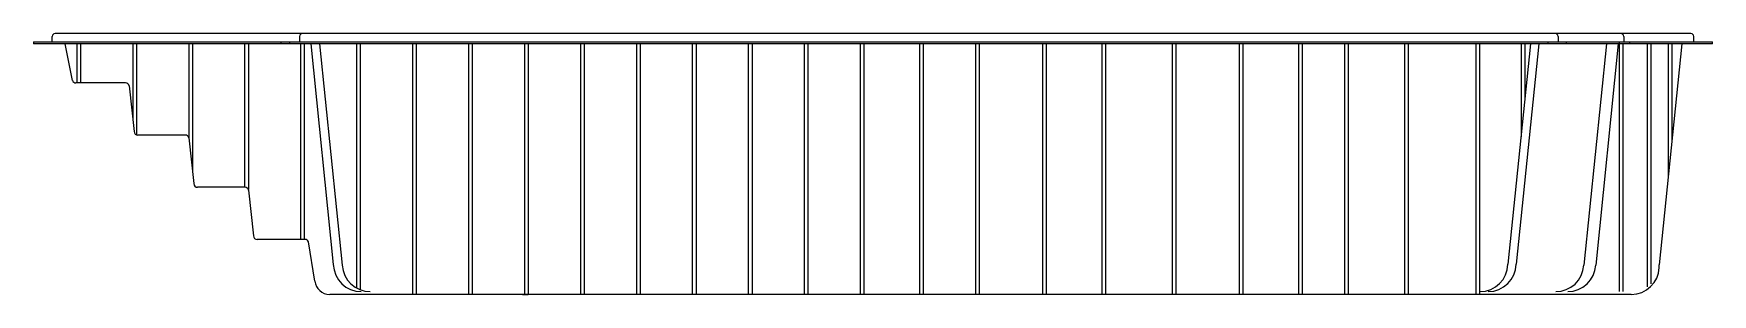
# Model space of a CAD drawing. Extents: x -1318.44 to -1309.44, y 281.34 to 282.74.
import ezdxf

# ---------------------------------------------------------------- set-up
doc = ezdxf.new("R2010")
doc.units = 0
doc.header["$LTSCALE"] = 10
doc.header["$MEASUREMENT"] = 0
doc.layers.add('Piscinas_Fibratec', color=4, linetype='CONTINUOUS')

msp = doc.modelspace()

# ---------------------------------------------------------------- linework, layer by layer
at = {"layer": 'Piscinas_Fibratec', "color": 2}
for p, q in [((-1318.437, 282.6975), (-1318.437, 282.6875)), ((-1318.437, 282.6975), (-1309.437, 282.6975)), ((-1318.337, 282.6975), (-1318.337, 282.7275)), ((-1309.552, 282.7425), (-1318.322, 282.7425)), ((-1317.1111, 282.6975), (-1317.1111, 282.6875)), ((-1317.0642, 282.6975), (-1317.0642, 282.6875)), ((-1317.0111, 282.7275), (-1317.0111, 282.6975)), ((-1310.319, 282.6975), (-1310.319, 282.6875)), ((-1310.2644, 282.7275), (-1310.2644, 282.6975)), ((-1310.2212, 282.6975), (-1310.2212, 282.6875)), ((-1309.9373, 282.6975), (-1309.9373, 282.6875)), ((-1309.9128, 282.7275), (-1309.9128, 282.6975)), ((-1309.8815, 282.6975), (-1309.8815, 282.6875)), ((-1309.537, 282.6975), (-1309.537, 282.7275)), ((-1309.437, 282.6875), (-1309.437, 282.6975)), ((-1309.437, 282.6875), (-1318.437, 282.6875))]:
    msp.add_line(p, q, dxfattribs=at)
at = {"layer": 'Piscinas_Fibratec'}
for p, q in [((-1318.2289, 282.4914), (-1318.2681, 282.6875)), ((-1316.9511, 282.6875), (-1316.8301, 281.5037)), ((-1316.9036, 282.6875), (-1316.7822, 281.4996)), ((-1310.4122, 282.6875), (-1310.533, 281.505)), ((-1310.3685, 282.6875), (-1310.4894, 281.5045)), ((-1310.0054, 282.6875), (-1310.1269, 281.4992)), ((-1309.9415, 282.6875), (-1310.0628, 281.5004)), ((-1309.6011, 282.6875), (-1309.7223, 281.5019)), ((-1317.944, 282.4775), (-1318.2098, 282.4775)), ((-1317.9244, 282.4614), (-1317.8982, 282.2173)), ((-1317.6239, 282.1975), (-1317.8782, 282.1975)), ((-1317.6045, 282.1823), (-1317.5782, 281.9371)), ((-1317.3038, 281.9175), (-1317.5582, 281.9175)), ((-1317.2845, 281.9027), (-1317.2582, 281.6573)), ((-1316.9826, 281.6375), (-1317.2382, 281.6375)), ((-1316.9289, 281.4142), (-1316.9637, 281.6241)), ((-1309.7223, 281.4869), (-1309.7223, 281.5019)), ((-1316.8152, 281.3425), (-1316.8493, 281.3425)), ((-1309.8722, 281.3425), (-1316.8152, 281.3425)), ((-1315.8152, 281.3425), (-1315.7856, 281.3425))]:
    msp.add_line(p, q, dxfattribs=at)
at = {"layer": 'Piscinas_Fibratec', "color": 1}
for p, q in [((-1318.2056, 282.6875), (-1318.2056, 282.4775)), ((-1318.1856, 282.6875), (-1318.1856, 282.4775)), ((-1317.9056, 282.6875), (-1317.9056, 282.286)), ((-1317.8856, 282.6875), (-1317.8856, 282.1989)), ((-1317.6056, 282.6875), (-1317.6056, 282.1855)), ((-1317.5856, 282.6875), (-1317.5856, 282.006)), ((-1317.3056, 282.6875), (-1317.3056, 281.9175)), ((-1317.2856, 282.6875), (-1317.2856, 281.9057)), ((-1317.0056, 282.6875), (-1317.0056, 281.6375)), ((-1316.9856, 282.6875), (-1316.9856, 281.6375)), ((-1316.7056, 282.6875), (-1316.7056, 281.3765)), ((-1316.6856, 282.6875), (-1316.6856, 281.3672)), ((-1316.4056, 282.6875), (-1316.4056, 281.3425)), ((-1316.3856, 282.6875), (-1316.3856, 281.3425)), ((-1316.1056, 282.6875), (-1316.1056, 281.3425)), ((-1316.0856, 282.6875), (-1316.0856, 281.3425)), ((-1315.8056, 282.6875), (-1315.8056, 281.3425)), ((-1315.7856, 282.6875), (-1315.7856, 281.3425)), ((-1315.5056, 282.6875), (-1315.5056, 281.3425)), ((-1315.4856, 282.6875), (-1315.4856, 281.3425)), ((-1315.2056, 282.6875), (-1315.2056, 281.3425)), ((-1315.1856, 282.6875), (-1315.1856, 281.3425)), ((-1314.9056, 282.6875), (-1314.9056, 281.3425)), ((-1314.8856, 282.6875), (-1314.8856, 281.3425)), ((-1314.6056, 282.6875), (-1314.6056, 281.3425)), ((-1314.5856, 282.6875), (-1314.5856, 281.3425)), ((-1314.3056, 282.6875), (-1314.3056, 281.3425)), ((-1314.2856, 282.6875), (-1314.2856, 281.3425)), ((-1314.0056, 282.6875), (-1314.0056, 281.3425)), ((-1313.9856, 282.6875), (-1313.9856, 281.3425)), ((-1313.6876, 282.6875), (-1313.6876, 281.3425)), ((-1313.6676, 282.6875), (-1313.6676, 281.3425)), ((-1313.3876, 282.6875), (-1313.3876, 281.3425)), ((-1313.3676, 282.6875), (-1313.3676, 281.3425)), ((-1313.0281, 282.6875), (-1313.0281, 281.3425)), ((-1313.0081, 282.6875), (-1313.0081, 281.3425)), ((-1312.7101, 282.6875), (-1312.7101, 281.3425)), ((-1312.6901, 282.6875), (-1312.6901, 281.3425)), ((-1312.334, 282.6875), (-1312.334, 281.3425)), ((-1312.314, 282.6875), (-1312.314, 281.3425)), ((-1311.9745, 282.6875), (-1311.9745, 281.3425)), ((-1311.9545, 282.6875), (-1311.9545, 281.3425)), ((-1311.6565, 282.6875), (-1311.6565, 281.3425)), ((-1311.6365, 282.6875), (-1311.6365, 281.3425)), ((-1311.4101, 282.6875), (-1311.4101, 281.3425)), ((-1311.3901, 282.6875), (-1311.3901, 281.3425)), ((-1311.0876, 282.6875), (-1311.0876, 281.3425)), ((-1311.0676, 282.6875), (-1311.0676, 281.3425)), ((-1310.7056, 282.6875), (-1310.7056, 281.3425)), ((-1310.6856, 282.6875), (-1310.6856, 281.3425)), ((-1310.4632, 282.6875), (-1310.4632, 282.1878)), ((-1310.4432, 282.6875), (-1310.4432, 282.3836)), ((-1309.9365, 282.6875), (-1309.9365, 281.3575)), ((-1309.9165, 282.6875), (-1309.9165, 281.3575)), ((-1309.7876, 282.6875), (-1309.7876, 281.3836)), ((-1309.7676, 282.6875), (-1309.7676, 281.3999)), ((-1309.6746, 282.6875), (-1309.6746, 281.9684)), ((-1309.6546, 282.6875), (-1309.6546, 282.1641))]:
    msp.add_line(p, q, dxfattribs=at)
at = {"layer": 'Piscinas_Fibratec', "color": 2}
for centre, start, end in [((-1318.322, 282.7275), 90, 180), ((-1316.9961, 282.7275), 90, 180), ((-1310.2794, 282.7275), 0, 90), ((-1309.9278, 282.7275), 0, 90), ((-1309.552, 282.7275), 0, 90)]:
    msp.add_arc(centre, 0.015, start, end, dxfattribs=at)
at = {"layer": 'Piscinas_Fibratec'}
for centre, radius, start, end in [((-1318.2098, 282.4975), 0.02, 197.57851, 270), ((-1317.944, 282.4575), 0.02, 11.44353, 90), ((-1317.8782, 282.2175), 0.02, 180.42796, 270), ((-1317.6239, 282.1775), 0.02, 14.08814, 90), ((-1317.5582, 281.9375), 0.02, 181.12318, 270), ((-1317.3038, 281.8975), 0.02, 15.30247, 90), ((-1317.2382, 281.6575), 0.02, 180.47165, 270), ((-1316.9826, 281.6175), 0.02, 19.50237, 90), ((-1316.6802, 281.5075), 0.15, 181.44946, 270), ((-1316.6324, 281.5075), 0.15, 183.01139, 270), ((-1310.683, 281.5075), 0.15, 270, 359.05853), ((-1310.6394, 281.5075), 0.15, 270, 358.88261), ((-1310.2766, 281.5075), 0.15, 270, 356.82806), ((-1310.2127, 281.5075), 0.15, 270, 357.2844), ((-1309.8722, 281.4925), 0.15, 270, 357.87383), ((-1316.8493, 281.4225), 0.08, 185.90859, 270)]:
    msp.add_arc(centre, radius, start, end, dxfattribs=at)

doc.saveas('drawing.dxf')
